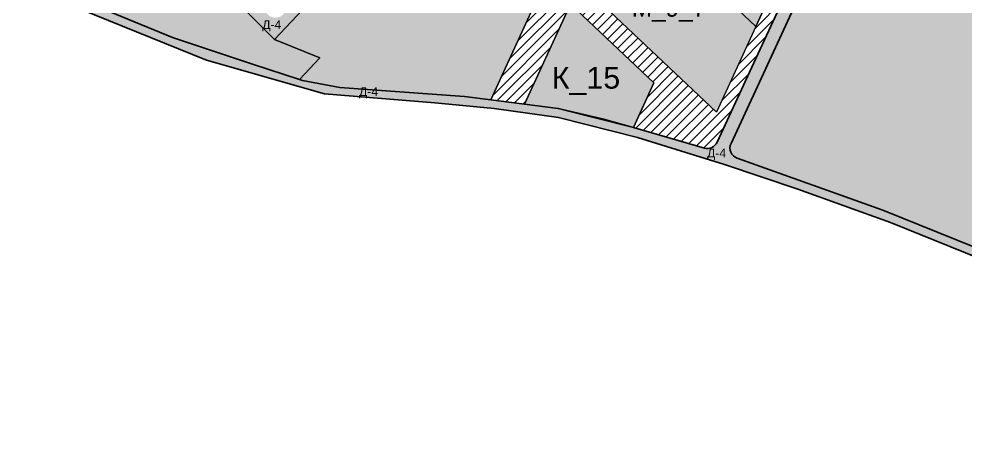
# Model space of a CAD drawing. Header units: millimetres. Extents: x 2242312 to 2245577, y 377443 to 382719.
# Drawn here: x 2243163.4 to 2243598.6, y 380499.7 to 380700 of the extents above; entities that cross this region are included whole.
import ezdxf

# ---------------------------------------------------------------- set-up
doc = ezdxf.new("R2010")
doc.units = ezdxf.units.MM
for name, color, linetype in [('подписи_участок_дорога', 250, 'Continuous'), ('подписи_участок_коммерция', 250, 'Continuous'), ('подписи_участок_малоэтажка', 250, 'Continuous'), ('участок_инфраструктура', 5, 'Continuous'), ('участок_коммерческая', 5, 'Continuous'), ('участок_малоэтажка', 5, 'Continuous'), ('участок_собственность_общего_пользования', 5, 'Continuous')]:
    doc.layers.add(name, color=color, linetype=linetype)
doc.layers.add('участок_собственность_дороги', color=4, linetype='Continuous', lineweight=35)
for name, color, linetype, transparency in [('штриховка коммерция', 6, 'Continuous', 0.4), ('штриховка малоэтажка', 121, 'Continuous', 0.4), ('штриховка собственность инфраструктура', 8, 'Continuous', 0.4), ('штриховка собственность общего пользования', 3, 'Continuous', 0.4), ('штриховка_собственность_дорога', 165, 'Continuous', 0.4)]:
    doc.layers.add(name, color=color, linetype=linetype, transparency=transparency)
doc.styles.get("Standard").update_dxf_attribs({"font": 'arial.ttf'})

msp = doc.modelspace()

# ---------------------------------------------------------------- hatches: boundary and pattern name
at = {"layer": 'штриховка коммерция'}
h = msp.add_hatch(color=256, dxfattribs=at)
h.dxf.hatch_style = 1
edge = h.paths.add_edge_path()
edge.add_line((2243514.232167284, 380917.4211053469), (2243555.211186562, 381005.1497261886))
edge.add_line((2243555.211186562, 381005.1497261886), (2243701.236585853, 381003.1997663802))
edge.add_line((2243701.236585853, 381003.1997663802), (2243748.446160445, 380537.0413877064))
edge.add_line((2243748.446160445, 380537.0413877064), (2243714.774563007, 380550.3014121969))
edge.add_line((2243714.774563007, 380550.3014121969), (2243679.528113521, 380564.1816204127))
edge.add_line((2243679.528113521, 380564.1816204127), (2243560.341483357, 380612.1973789323))
edge.add_line((2243560.341483357, 380612.1973789323), (2243493.456607636, 380636.0448979791))
edge.add_arc((2243495.135795419, 380640.7544975792), 5.000000000411758, 155.1828244213779, 250.3765226309789, ccw=False)
edge.add_line((2243490.597536926, 380642.8531185214), (2243586.171366257, 380849.5311011097))
edge.add_line((2243586.171366257, 380849.5311011097), (2243514.232167284, 380917.4211053469))
h = msp.add_hatch(color=256, dxfattribs=at)
h.dxf.hatch_style = 1
edge = h.paths.add_edge_path()
edge.add_line((2243175.702819932, 380723.3012809138), (2243207.415164642, 380756.9388897264))
edge.add_arc((2243211.053279832, 380753.5090037441), 4.999999999047362, 44.84861314196928, 136.6874933381914, ccw=False)
edge.add_line((2243214.59814297, 380757.0351837341), (2243280.766739256, 380690.5159991201))
edge.add_line((2243280.766739256, 380690.5159991201), (2243301.719471639, 380682.1214438571))
edge.add_line((2243301.719471639, 380682.1214438571), (2243292.298866765, 380672.1389615147))
edge.add_line((2243292.298866765, 380672.1389615147), (2243270.761291955, 380679.3049835799))
edge.add_line((2243270.761291955, 380679.3049835799), (2243233.926627097, 380691.56068198))
edge.add_line((2243233.926627097, 380691.56068198), (2243179.153875877, 380714.1099046252))
edge.add_line((2243179.153875877, 380714.1099046252), (2243176.713229426, 380715.6175539859))
edge.add_arc((2243179.34093512, 380719.8713949297), 4.999999999034218, 136.6874933085044, 238.2953203928085, ccw=False)
h = msp.add_hatch(color=256, dxfattribs=at)
h.dxf.hatch_style = 1
h.paths.add_polyline_path([(2243416.816878283, 380706.8556069026), (2243455.20729003, 380670.6260512028), (2243445.798191749, 380650.1144221579), (2243432.221626506, 380654.021407309), (2243411.229577099, 380658.9404274374), (2243395.74694789, 380660.923618174)])
at = {"layer": 'штриховка малоэтажка'}
h = msp.add_hatch(color=256, dxfattribs=at)
h.dxf.hatch_style = 1
h.paths.add_polyline_path([(2243439.266100439, 380755.7944215953), (2243502.041015788, 380696.5528769319), (2243520.082662092, 380735.9012885561), (2243457.313514329, 380795.1373902693)])
h = msp.add_hatch(color=256, dxfattribs=at)
h.dxf.hatch_style = 1
h.paths.add_polyline_path([(2243421.218686549, 380716.4514529208), (2243439.266100439, 380755.7944215953), (2243502.041015788, 380696.5528769319), (2243483.999369483, 380657.2044653078)])
at = {"layer": 'штриховка собственность инфраструктура'}
h = msp.add_hatch(color=256, dxfattribs=at)
h.dxf.hatch_style = 1
edge = h.paths.add_edge_path()
edge.add_line((2243498.212276443, 380920.2717445013), (2243380.159919718, 380662.9201815139))
edge.add_line((2243380.159919718, 380662.9201815139), (2243368.141737666, 380664.4596065687))
edge.add_line((2243368.141737666, 380664.4596065687), (2243310.86894331, 380668.5329593073))
edge.add_line((2243310.86894331, 380668.5329593073), (2243293.700245173, 380671.6726922768))
edge.add_line((2243293.700245173, 380671.6726922768), (2243292.298866765, 380672.1389615147))
edge.add_line((2243292.298866765, 380672.1389615147), (2243301.719471639, 380682.1214438571))
edge.add_line((2243301.719471639, 380682.1214438571), (2243280.766739256, 380690.5159991201))
edge.add_line((2243280.766739256, 380690.5159991201), (2243496.457059055, 380919.0708358283))
edge.add_arc((2243500.093451102, 380915.6391230065), 5.000000001174604, 112.10065973615531, 136.658716102333, ccw=False)
at = {"layer": 'штриховка собственность общего пользования'}
h = msp.add_hatch(dxfattribs=at)
h.set_pattern_fill('ANSI31', color=256)
h.set_pattern_definition([(45, (0, 0), (-2.245064030267288, 2.245064030267288), [])])
edge = h.paths.add_edge_path()
edge.add_line((2243380.159919718, 380662.920181514), (2243498.212276443, 380920.2717445013))
edge.add_arc((2243500.093451101, 380915.6391230072), 5.000000000100946, 46.65871610651408, 112.10065972952961, ccw=False)
edge.add_line((2243503.525163922, 380919.2755150538), (2243576.296644941, 380850.6000748867))
edge.add_arc((2243572.864932121, 380846.9636828403), 4.999999999865215, -24.81717559097177, 46.658716105598614, ccw=False)
edge.add_line((2243577.403190612, 380844.8650618973), (2243561.908311905, 380811.3574553391))
edge.add_line((2243561.908311905, 380811.3574553391), (2243543.318502397, 380771.1570746516))
edge.add_line((2243543.318502397, 380771.1570746516), (2243516.757175421, 380713.718322695))
edge.add_line((2243516.757175421, 380713.718322695), (2243498.16735701, 380673.517922719))
edge.add_line((2243498.16735701, 380673.517922719), (2243484.265334752, 380643.4548611666))
edge.add_arc((2243479.727076261, 380645.5534821076), 4.999999999008145, 253.9455468695807, 335.1828244296122, ccw=False)
edge.add_line((2243478.344322255, 380640.7484856094), (2243445.798191749, 380650.1144221579))
edge.add_line((2243445.798191749, 380650.1144221579), (2243455.20729003, 380670.6260512027))
edge.add_line((2243455.20729003, 380670.6260512027), (2243416.816878283, 380706.8556069026))
edge.add_line((2243416.816878283, 380706.8556069026), (2243395.74694789, 380660.923618174))
edge.add_line((2243395.74694789, 380660.923618174), (2243380.159919718, 380662.920181514))
h.paths.add_polyline_path([(2243466.117130862, 380814.3290823064), (2243484.306865246, 380853.5377411869), (2243502.211958643, 380893.0150196544), (2243566.225057793, 380832.604984032), (2243548.560195497, 380792.9009961956), (2243530.895333201, 380753.1970083591)], flags=16)
h.paths.add_polyline_path([(2243421.218686549, 380716.4514529208), (2243439.266100439, 380755.7944215953), (2243457.313514329, 380795.1373902693), (2243520.082662092, 380735.9012885561), (2243502.041015788, 380696.5528769319), (2243483.999369483, 380657.2044653078)], flags=16)
at = {"layer": 'штриховка_собственность_дорога'}
h = msp.add_hatch(color=256, dxfattribs=at)
h.dxf.hatch_style = 1
edge = h.paths.add_edge_path()
edge.add_line((2243435.99, 381006.42), (2243442.317916472, 381006.6026957512))
edge.add_line((2243442.317916472, 381006.6026957512), (2243435.110150063, 380998.9642093725))
edge.add_arc((2243438.746726865, 380995.5326923384), 4.999999999239051, 136.6618008753952, 226.6587161133602)
edge.add_line((2243435.315014046, 380991.896300292), (2243514.232167284, 380917.4211053469))
edge.add_line((2243514.232167284, 380917.4211053469), (2243586.171366257, 380849.5311011097))
edge.add_line((2243586.171366257, 380849.5311011097), (2243490.597536926, 380642.8531185214))
edge.add_arc((2243495.135795419, 380640.7544975792), 5.000000000366516, 155.1828244213779, 250.3765226309789)
edge.add_line((2243493.456607636, 380636.0448979791), (2243560.341483357, 380612.1973789323))
edge.add_line((2243560.341483357, 380612.1973789323), (2243679.528113521, 380564.1816204127))
edge.add_line((2243679.528113521, 380564.1816204127), (2243748.446160457, 380537.0413877015))
edge.add_line((2243748.446160457, 380537.0413877015), (2243834.54428832, 380503.5206158237))
edge.add_line((2243834.54428832, 380503.5206158237), (2243835.009999999, 380499.74))
edge.add_line((2243835.009999999, 380499.74), (2243636.83, 380576.3700000001))
edge.add_line((2243636.83, 380576.3700000001), (2243604.87, 380590.0700000001))
edge.add_line((2243604.87, 380590.0700000001), (2243563.93, 380606.5800000001))
edge.add_line((2243563.93, 380606.5800000001), (2243521.339999999, 380621.8400000001))
edge.add_line((2243521.339999999, 380621.8400000001), (2243487.58, 380633.2100000001))
edge.add_line((2243487.58, 380633.2100000001), (2243447.649999999, 380645.6200000001))
edge.add_line((2243447.649999999, 380645.6200000001), (2243411.319999999, 380654.79))
edge.add_line((2243411.319999999, 380654.79), (2243381.709999999, 380658.8300000001))
edge.add_line((2243381.709999999, 380658.8300000001), (2243354.509999999, 380661.55))
edge.add_line((2243354.509999999, 380661.55), (2243303.75, 380665.6200000001))
edge.add_line((2243303.75, 380665.6200000001), (2243249.5, 380681.11))
edge.add_line((2243249.5, 380681.11), (2243178.79, 380709.92))
edge.add_line((2243178.79, 380709.92), (2243163.37, 380717.54))
edge.add_line((2243163.37, 380717.54), (2243435.99, 381006.42))
edge = h.paths.add_edge_path(flags=16)
edge.add_line((2243175.702819932, 380723.3012809138), (2243207.415164531, 380756.9388896087))
edge.add_arc((2243211.053279832, 380753.5090037448), 4.999999998133252, 44.848613132531284, 136.68749519288, ccw=False)
edge.add_line((2243214.59814297, 380757.0351837341), (2243280.766739256, 380690.5159991201))
edge.add_line((2243280.766739256, 380690.5159991201), (2243496.457059055, 380919.0708358283))
edge.add_arc((2243500.093451101, 380915.6391230075), 4.999999999818117, 46.65871610468298, 136.658716103255, ccw=False)
edge.add_line((2243503.525163922, 380919.2755150538), (2243576.296644941, 380850.6000748867))
edge.add_arc((2243572.864932121, 380846.9636828403), 4.999999999865215, -24.81717559097177, 46.658716105598614, ccw=False)
edge.add_line((2243577.403190612, 380844.8650618973), (2243561.908311905, 380811.3574553391))
edge.add_line((2243561.908311905, 380811.3574553391), (2243543.318502397, 380771.1570746509))
edge.add_line((2243543.318502397, 380771.1570746509), (2243516.757196529, 380713.7183683402))
edge.add_line((2243516.757196529, 380713.7183683402), (2243498.16735701, 380673.5179227188))
edge.add_line((2243498.16735701, 380673.5179227188), (2243484.265334752, 380643.4548611666))
edge.add_arc((2243479.727076261, 380645.5534821068), 4.999999998267881, 253.9455468620547, 335.18282443524294, ccw=False)
edge.add_line((2243478.344322255, 380640.7484856094), (2243445.798191749, 380650.1144221579))
edge.add_line((2243445.798191749, 380650.1144221579), (2243411.229577099, 380658.9404274374))
edge.add_line((2243411.229577099, 380658.9404274374), (2243395.74694789, 380660.923618174))
edge.add_line((2243395.74694789, 380660.923618174), (2243380.159919718, 380662.920181514))
edge.add_line((2243380.159919718, 380662.920181514), (2243368.141737666, 380664.4596065687))
edge.add_line((2243368.141737666, 380664.4596065687), (2243310.86894331, 380668.5329593073))
edge.add_line((2243310.86894331, 380668.5329593073), (2243293.700245173, 380671.6726922768))
edge.add_line((2243293.700245173, 380671.6726922768), (2243292.298866765, 380672.1389615147))
edge.add_line((2243292.298866765, 380672.1389615147), (2243270.761291955, 380679.3049835799))
edge.add_line((2243270.761291955, 380679.3049835799), (2243233.926627097, 380691.56068198))
edge.add_line((2243233.926627097, 380691.56068198), (2243179.153875877, 380714.1099046252))
edge.add_line((2243179.153875877, 380714.1099046252), (2243176.713229425, 380715.6175539864))
edge.add_arc((2243179.340935121, 380719.8713949297), 4.999999999567423, 136.6874933153399, 238.29532037149448, ccw=False)
edge = h.paths.add_edge_path(flags=16)
edge.add_line((2243218.394794919, 380768.5850960084), (2243231.626257839, 380782.6198442364))
edge.add_line((2243231.626257839, 380782.6198442364), (2243260.440832471, 380813.18375865))
edge.add_line((2243260.440832471, 380813.18375865), (2243301.533334111, 380856.8855945448))
edge.add_line((2243301.533334111, 380856.8855945448), (2243330.315245721, 380887.5119262069))
edge.add_line((2243330.315245721, 380887.5119262069), (2243371.385493306, 380931.2140625087))
edge.add_line((2243371.385493306, 380931.2140625087), (2243400.377983847, 380962.064467558))
edge.add_line((2243400.377983847, 380962.064467558), (2243424.129295533, 380987.3271635807))
edge.add_arc((2243427.76587234, 380983.8956465503), 5.000000000706615, 46.65871611154989, 136.6618009508745, ccw=False)
edge.add_line((2243431.197585161, 380987.5320385975), (2243492.615987759, 380929.5706535389))
edge.add_arc((2243489.184274937, 380925.9342614923), 5.000000000589088, -43.34128387481911, 46.65871609875239, ccw=False)
edge.add_line((2243492.820666985, 380922.5025486724), (2243468.797459266, 380897.0465137169))
edge.add_line((2243468.797459266, 380897.0465137169), (2243439.972289536, 380866.5021111303))
edge.add_line((2243439.972289536, 380866.5021111303), (2243398.790568781, 380822.8641700484))
edge.add_line((2243398.790568781, 380822.8641700484), (2243369.965347993, 380792.3197133603))
edge.add_line((2243369.965347993, 380792.3197133603), (2243328.767893143, 380748.6650997559))
edge.add_line((2243328.767893143, 380748.6650997559), (2243299.958406481, 380718.1373156532))
edge.add_line((2243299.958406481, 380718.1373156532), (2243284.900699417, 380702.1815148385))
edge.add_arc((2243281.264307369, 380705.6132276576), 4.999999999974266, 226.6587163131458, 316.6587161324575, ccw=False)
edge.add_line((2243277.832594561, 380701.9768355986), (2243218.488143332, 380761.628933164))
edge.add_arc((2243222.032910109, 380765.1552100245), 5.000000000492272, 136.6874933287479, 224.8501788623628, ccw=False)

# ---------------------------------------------------------------- linework, layer by layer
at = {"layer": 'участок_инфраструктура'}
msp.add_lwpolyline([(2243498.212276443, 380920.2717445013), (2243380.159919718, 380662.9201815139), (2243368.141737666, 380664.4596065687), (2243310.86894331, 380668.5329593073), (2243293.700245173, 380671.6726922768), (2243292.298866765, 380672.1389615147), (2243301.719471639, 380682.1214438571), (2243280.766739256, 380690.5159991201), (2243496.457059055, 380919.0708358283, -0.1075667495901556)], format="xyb", close=True, dxfattribs=at)
at = {"layer": 'участок_коммерческая'}
for points in [[(2243514.232167284, 380917.4211053469), (2243555.211186562, 381005.1497261886), (2243701.236585853, 381003.1997663802), (2243748.446160445, 380537.0413877064), (2243714.774563007, 380550.3014121969), (2243679.528113521, 380564.1816204127), (2243560.341483357, 380612.1973789323), (2243493.456607636, 380636.0448979791, -0.4410197066370294), (2243490.597536926, 380642.8531185214), (2243586.171366257, 380849.5311011097)], [(2243175.702819932, 380723.3012809138), (2243207.415164642, 380756.9388897264, -0.4236453768762468), (2243214.59814297, 380757.0351837341), (2243280.766739256, 380690.5159991201), (2243301.719471639, 380682.1214438571), (2243292.298866765, 380672.1389615147), (2243270.761291955, 380679.3049835799), (2243233.926627097, 380691.56068198), (2243179.153875877, 380714.1099046252), (2243176.713229426, 380715.6175539859, -0.4748767639600547)]]:
    msp.add_lwpolyline(points, format="xyb", close=True, dxfattribs=at)
msp.add_lwpolyline([(2243416.816878283, 380706.8556069026), (2243455.20729003, 380670.6260512028), (2243445.798191749, 380650.1144221579), (2243432.221626506, 380654.021407309), (2243411.229577099, 380658.9404274374), (2243395.74694789, 380660.923618174)], close=True, dxfattribs=at)
at = {"layer": 'участок_малоэтажка'}
for points in [[(2243439.266100439, 380755.7944215953), (2243502.041015788, 380696.5528769319), (2243520.082662092, 380735.9012885561), (2243457.313514329, 380795.1373902693)], [(2243421.218686549, 380716.4514529208), (2243439.266100439, 380755.7944215953), (2243502.041015788, 380696.5528769319), (2243483.999369483, 380657.2044653078)]]:
    msp.add_lwpolyline(points, close=True, dxfattribs=at)
at = {"layer": 'участок_собственность_дороги'}
for points in [[(2243604.87, 380590.0700000001), (2243563.93, 380606.5800000001), (2243521.339999999, 380621.8400000001), (2243487.58, 380633.2100000001), (2243447.649999999, 380645.6200000001), (2243411.319999999, 380654.79), (2243381.709999999, 380658.8300000001), (2243354.509999999, 380661.55), (2243303.75, 380665.6200000001), (2243249.5, 380681.11), (2243178.79, 380709.92), (2243163.37, 380717.54), (2243435.99, 381006.42), (2243442.317916472, 381006.6026957512), (2243435.110150063, 380998.9642093725, 0.4141977933085635), (2243435.315014046, 380991.896300292), (2243514.232167284, 380917.4211053469), (2243586.171366257, 380849.5311011097), (2243490.597536926, 380642.8531185214, 0.4410197066370294), (2243493.456607636, 380636.0448979791), (2243560.341483357, 380612.1973789323), (2243679.528113521, 380564.1816204127)], [(2243214.59814297, 380757.0351837341), (2243280.766739256, 380690.5159991201), (2243496.457059055, 380919.0708358283, -0.4142135623706152)], [(2243516.757196529, 380713.7183683402), (2243498.16735701, 380673.5179227188), (2243484.265334752, 380643.4548611666, -0.3700961541991487), (2243478.344322255, 380640.7484856094), (2243445.798191749, 380650.1144221579), (2243411.229577099, 380658.9404274374), (2243395.74694789, 380660.923618174), (2243380.159919718, 380662.920181514), (2243368.141737666, 380664.4596065687), (2243310.86894331, 380668.5329593073), (2243293.700245173, 380671.6726922768), (2243292.298866765, 380672.1389615147), (2243270.761291955, 380679.3049835799), (2243233.926627097, 380691.56068198), (2243179.153875877, 380714.1099046252)]]:
    msp.add_lwpolyline(points, format="xyb", dxfattribs=at)
at = {"layer": 'участок_собственность_общего_пользования'}
msp.add_lwpolyline([(2243380.159919718, 380662.920181514), (2243498.212276443, 380920.2717445013, -0.2935667673499884), (2243503.525163922, 380919.2755150538), (2243576.296644941, 380850.6000748867, -0.3223932855922593), (2243577.403190612, 380844.8650618973), (2243561.908311905, 380811.3574553391), (2243543.318502397, 380771.1570746516), (2243516.757175421, 380713.718322695), (2243498.16735701, 380673.517922719), (2243484.265334752, 380643.4548611666, -0.3700961541377973), (2243478.344322255, 380640.7484856094), (2243445.798191749, 380650.1144221579), (2243455.20729003, 380670.6260512027), (2243416.816878283, 380706.8556069026), (2243395.74694789, 380660.923618174)], format="xyb", close=True, dxfattribs=at)
msp.add_lwpolyline([(2243421.218686549, 380716.4514529208), (2243439.266100439, 380755.7944215953), (2243457.313514329, 380795.1373902693), (2243520.082662092, 380735.9012885561), (2243502.041015788, 380696.5528769319), (2243483.999369483, 380657.2044653078)], close=True, dxfattribs=at)

# ---------------------------------------------------------------- texts
at = {"layer": 'подписи_участок_дорога', "char_height": 4, "attachment_point": 1}
for insert in [(2243275.174685123, 380699.4134058426), (2243319.652262736, 380668.6414435506), (2243479.590286928, 380640.433811449)]:
    msp.add_mtext_dynamic_manual_height_columns('Д-4', width=17.88472335319966, gutter_width=12.5, heights=[0], dxfattribs=dict(at, insert=insert))
at = {"layer": 'подписи_участок_коммерция', "insert": (2243408.244313841, 380678.0079526636), "char_height": 10, "attachment_point": 1}
msp.add_mtext_dynamic_manual_height_columns('К_15', width=36.1200985237956, gutter_width=12.5, heights=[0], dxfattribs=at)
at = {"layer": 'подписи_участок_малоэтажка', "insert": (2243445.022466515, 380709.0429057754), "char_height": 8, "attachment_point": 1}
msp.add_mtext_dynamic_manual_height_columns('М_9_7', width=14.09803072689101, gutter_width=12.5, heights=[0], dxfattribs=at)

doc.saveas('drawing.dxf')
